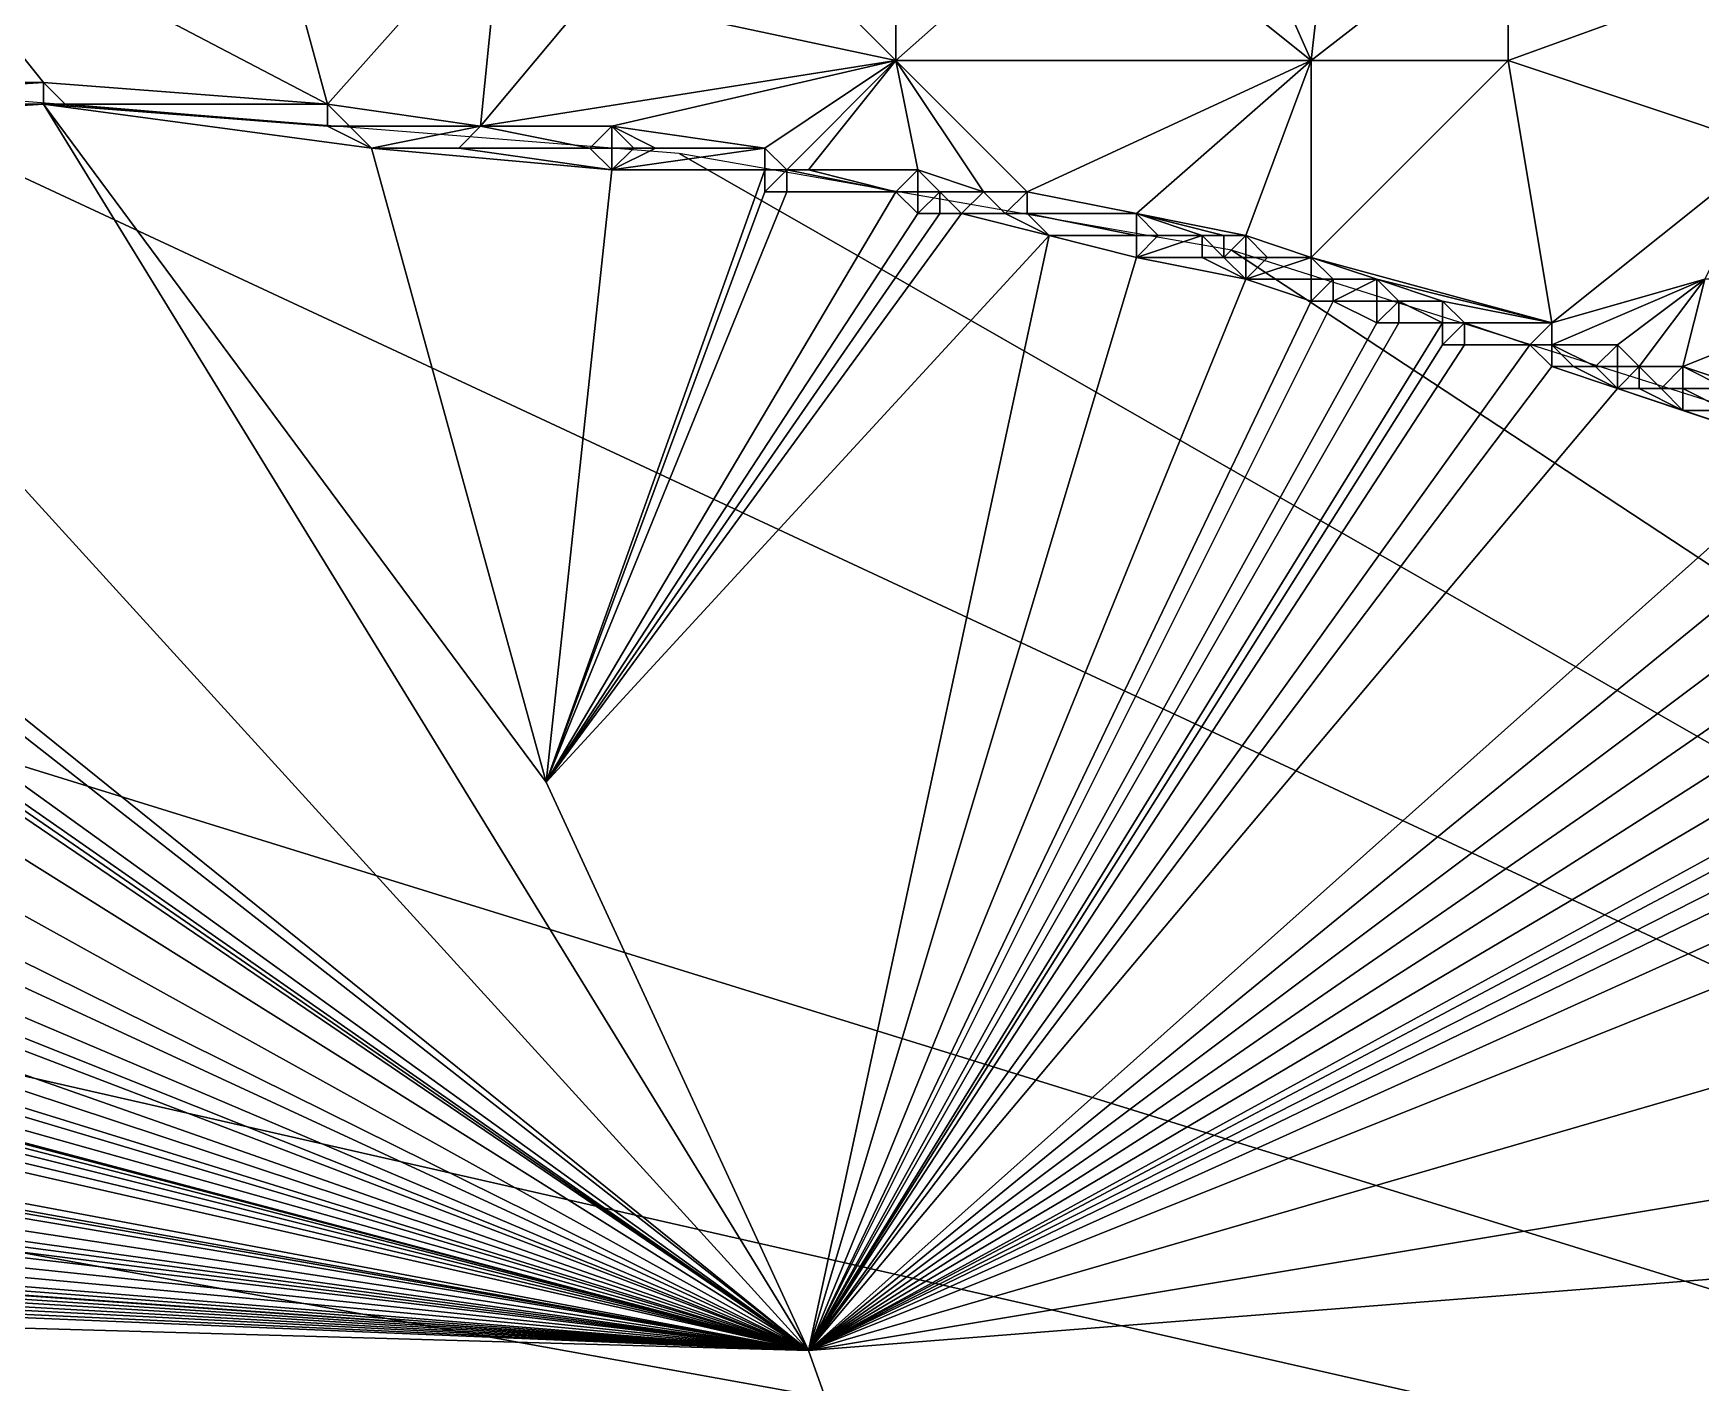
# Model space of a CAD drawing. Header units: metres. Extents: x -1103 to 901, y -902 to 905.
# Drawn here: x 133.1 to 285.6, y 27.1 to 150.5 of the extents above; entities that cross this region are included whole.
import ezdxf

# ---------------------------------------------------------------- set-up
doc = ezdxf.new("R2010")
doc.units = ezdxf.units.M
for name, color, linetype in [('OSM_TERRAIN', 3, 'CONTINUOUS'), ('OSM_WATER_OUTLINES', 4, 'CONTINUOUS'), ('OSM_WATER_SURFACE', 5, 'CONTINUOUS')]:
    doc.layers.add(name, color=color, linetype=linetype)

msp = doc.modelspace()

# ---------------------------------------------------------------- linework, layer by layer
at = {"layer": 'OSM_TERRAIN'}
for points in [[(194, 166, 7.25), (212, 148, 7.38), (212, 176, 8.72)], [(212, 148, 7.38), (230, 164, 10.25), (212, 176, 8.72)], [(134, 146, 6.87), (118, 166, 10.04), (102, 146, 7.68)], [(134, 146, 6.87), (160, 144, 5.51), (118, 166, 10.04)], [(118, 166, 10.04), (160, 144, 5.51), (154, 166, 8.23)], [(160, 144, 5.51), (176, 162, 7.37), (154, 166, 8.23)], [(212, 148, 7.38), (194, 166, 7.25), (184, 154, 6.35)], [(250, 148, 13.19), (242, 166, 12.79), (230, 164, 10.25)], [(242, 166, 12.79), (250, 148, 13.19), (252, 166, 14.08)], [(252, 166, 14.08), (250, 148, 13.19), (268, 162, 14.84)], [(212, 148, 7.38), (250, 148, 13.19), (230, 164, 10.25)], [(160, 144, 5.51), (174, 142, 5.1), (176, 162, 7.37)], [(174, 142, 5.1), (184, 154, 6.35), (176, 162, 7.37)], [(250, 148, 13.19), (268, 148, 14.06), (268, 162, 14.84)], [(268, 148, 14.06), (290, 156, 14.56), (268, 162, 14.84)], [(268, 148, 14.06), (292, 140, 13.55), (290, 156, 14.56)], [(174, 142, 5.1), (212, 148, 7.38), (184, 154, 6.35)], [(174, 142, 5.1), (186, 142, 5.73), (212, 148, 7.38)], [(200, 140, 6.62), (212, 148, 7.38), (186, 142, 5.73)], [(200, 140, 6.62), (202, 138, 6.82), (212, 148, 7.38)], [(202, 138, 6.82), (204, 138, 6.97), (212, 148, 7.38)], [(204, 138, 6.97), (214, 138, 7.86), (212, 148, 7.38)], [(212, 148, 7.38), (214, 138, 7.86), (220, 136, 8.53)], [(220, 136, 8.53), (224, 136, 8.94), (212, 148, 7.38)], [(212, 148, 7.38), (224, 136, 8.94), (250, 148, 13.19)], [(234, 134, 9.79), (250, 148, 13.19), (224, 136, 8.94)], [(234, 134, 9.79), (244, 132, 10.41), (250, 148, 13.19)], [(244, 132, 10.41), (250, 130, 10.52), (250, 148, 13.19)], [(250, 130, 10.52), (272, 124, 10.81), (268, 148, 14.06)], [(250, 130, 10.52), (268, 148, 14.06), (250, 148, 13.19)], [(272, 124, 10.81), (292, 140, 13.55), (268, 148, 14.06)], [(102, 144), (134, 144), (134, 146, 6.87)], [(102, 144), (134, 146, 6.87), (102, 146, 7.68)], [(134, 144), (136, 144, 6.54), (134, 146, 6.87)], [(136, 144, 6.54), (160, 144, 5.51), (134, 146, 6.87)], [(204, 30), (134, 144), (102, 142)], [(102, 142), (134, 144), (102, 144)], [(204, 30), (180, 82), (134, 144)], [(134, 144), (180, 82), (164, 140)], [(134, 144), (164, 140), (160, 142)], [(134, 144), (160, 142), (136, 144, 6.54)], [(160, 142), (160, 144, 5.51), (136, 144, 6.54)], [(160, 142), (162, 142, 5.3), (160, 144, 5.51)], [(162, 142, 5.3), (174, 142, 5.1), (160, 144, 5.51)], [(204, 30), (102, 142), (70, 138)], [(164, 140), (162, 142, 5.3), (160, 142)], [(164, 140), (174, 142, 5.1), (162, 142, 5.3)], [(164, 140), (172, 140), (174, 142, 5.1)], [(172, 140), (184, 140), (174, 142, 5.1)], [(184, 140), (186, 142, 5.73), (174, 142, 5.1)], [(184, 140), (186, 140, 5.73), (186, 142, 5.73)], [(186, 140, 5.73), (188, 140, 5.84), (186, 142, 5.73)], [(188, 140, 5.84), (190, 140, 5.95), (186, 142, 5.73)], [(190, 140, 5.95), (200, 140, 6.62), (186, 142, 5.73)], [(180, 82), (186, 138), (164, 140)], [(186, 138), (172, 140), (164, 140)], [(186, 138), (184, 140), (172, 140)], [(186, 138), (186, 140, 5.73), (184, 140)], [(186, 138), (188, 140, 5.84), (186, 140, 5.73)], [(186, 138), (190, 140, 5.95), (188, 140, 5.84)], [(186, 138), (200, 138), (200, 140, 6.62)], [(186, 138), (200, 140, 6.62), (190, 140, 5.95)], [(200, 138), (202, 138, 6.82), (200, 140, 6.62)], [(272, 124, 10.81), (286, 128, 11.98), (292, 140, 13.55)], [(204, 30), (54, 138), (52, 136)], [(204, 30), (66, 138), (54, 138)], [(204, 30), (70, 138), (66, 138)], [(180, 82), (200, 136), (200, 138)], [(180, 82), (200, 138), (186, 138)], [(200, 136), (202, 136), (202, 138, 6.82)], [(200, 136), (202, 138, 6.82), (200, 138)], [(202, 136), (212, 136), (202, 138, 6.82)], [(212, 136), (204, 138, 6.97), (202, 138, 6.82)], [(212, 136), (214, 138, 7.86), (204, 138, 6.97)], [(212, 136), (214, 136, 7.93), (214, 138, 7.86)], [(214, 136, 7.93), (216, 136, 8.13), (214, 138, 7.86)], [(216, 136, 8.13), (220, 136, 8.53), (214, 138, 7.86)], [(38, 134), (204, 30), (48, 136)], [(204, 30), (50, 136), (48, 136)], [(204, 30), (52, 136), (50, 136)], [(180, 82), (214, 134), (212, 136)], [(180, 82), (202, 136), (200, 136)], [(180, 82), (212, 136), (202, 136)], [(214, 134), (214, 136, 7.93), (212, 136)], [(214, 134), (216, 134), (216, 136, 8.13)], [(214, 134), (216, 136, 8.13), (214, 136, 7.93)], [(216, 134), (218, 134), (216, 136, 8.13)], [(218, 134), (220, 136, 8.53), (216, 136, 8.13)], [(218, 134), (222, 134), (220, 136, 8.53)], [(222, 134), (224, 136, 8.94), (220, 136, 8.53)], [(222, 134), (224, 134, 8.89), (224, 136, 8.94)], [(224, 134, 8.89), (234, 134, 9.79), (224, 136, 8.94)], [(38, 134), (20, 132), (204, 30)], [(226, 132), (218, 134), (180, 82)], [(180, 82), (216, 134), (214, 134)], [(180, 82), (218, 134), (216, 134)], [(218, 134), (226, 132), (222, 134)], [(226, 132), (224, 134, 8.89), (222, 134)], [(226, 132), (234, 132), (224, 134, 8.89)], [(234, 132), (234, 134, 9.79), (224, 134, 8.89)], [(234, 132), (236, 132, 9.78), (234, 134, 9.79)], [(236, 132, 9.78), (240, 132, 10.1), (234, 134, 9.79)], [(240, 132, 10.1), (242, 132, 10.26), (234, 134, 9.79)], [(242, 132, 10.26), (244, 132, 10.41), (234, 134, 9.79)], [(20, 132), (2, 130), (204, 30)], [(204, 30), (226, 132), (180, 82)], [(204, 30), (234, 130), (226, 132)], [(234, 130), (234, 132), (226, 132)], [(234, 130), (236, 132, 9.78), (234, 132)], [(234, 130), (240, 130), (240, 132, 10.1)], [(234, 130), (240, 132, 10.1), (236, 132, 9.78)], [(240, 130), (242, 130), (240, 132, 10.1)], [(242, 130), (242, 132, 10.26), (240, 132, 10.1)], [(242, 130), (244, 130), (244, 132, 10.41)], [(242, 130), (244, 132, 10.41), (242, 132, 10.26)], [(244, 130), (246, 130, 10.27), (244, 132, 10.41)], [(246, 130, 10.27), (250, 130, 10.52), (244, 132, 10.41)], [(204, 30), (-12, 130), (-22, 126)], [(-12, 130), (204, 30), (2, 130)], [(204, 30), (244, 128), (234, 130)], [(244, 128), (240, 130), (234, 130)], [(244, 128), (242, 130), (240, 130)], [(244, 128), (244, 130), (242, 130)], [(244, 128), (246, 130, 10.27), (244, 130)], [(244, 128), (250, 128), (250, 130, 10.52)], [(244, 128), (250, 130, 10.52), (246, 130, 10.27)], [(250, 128), (252, 128, 10.34), (250, 130, 10.52)], [(252, 128, 10.34), (256, 128, 10.55), (250, 130, 10.52)], [(256, 128, 10.55), (272, 124, 10.81), (250, 130, 10.52)], [(204, 30), (250, 126), (244, 128)], [(250, 126), (250, 128), (244, 128)], [(250, 126), (252, 126), (252, 128, 10.34)], [(250, 126), (252, 128, 10.34), (250, 128)], [(252, 126), (256, 126), (256, 128, 10.55)], [(252, 126), (256, 128, 10.55), (252, 128, 10.34)], [(256, 126), (258, 126, 10.45), (256, 128, 10.55)], [(258, 126, 10.45), (262, 126, 10.64), (256, 128, 10.55)], [(256, 128, 10.55), (262, 126, 10.64), (272, 124, 10.81)], [(272, 122, 10.55), (286, 128, 11.98), (272, 124, 10.81)], [(278, 122, 10.69), (286, 128, 11.98), (272, 122, 10.55)], [(278, 122, 10.69), (280, 120, 10.38), (286, 128, 11.98)], [(284, 120, 10.42), (286, 128, 11.98), (280, 120, 10.38)], [(290, 118, 10.03), (304, 128, 12.12), (284, 120, 10.42)], [(284, 120, 10.42), (304, 128, 12.12), (286, 128, 11.98)], [(204, 30), (-22, 126), (-32, 124)], [(204, 30), (252, 126), (250, 126)], [(204, 30), (256, 124), (252, 126)], [(256, 124), (256, 126), (252, 126)], [(256, 124), (258, 124), (258, 126, 10.45)], [(256, 124), (258, 126, 10.45), (256, 126)], [(258, 124), (262, 124), (258, 126, 10.45)], [(262, 124), (262, 126, 10.64), (258, 126, 10.45)], [(262, 124), (264, 124, 10.51), (262, 126, 10.64)], [(262, 126, 10.64), (264, 124, 10.51), (272, 124, 10.81)], [(-52, 120), (204, 30), (-42, 124)], [(-42, 124), (204, 30), (-32, 124)], [(204, 30), (258, 124), (256, 124)], [(204, 30), (262, 124), (258, 124)], [(204, 30), (262, 122), (262, 124)], [(262, 122), (264, 122), (264, 124, 10.51)], [(262, 122), (264, 124, 10.51), (262, 124)], [(264, 122), (270, 122), (264, 124, 10.51)], [(270, 122), (272, 124, 10.81), (264, 124, 10.51)], [(270, 122), (272, 122, 10.55), (272, 124, 10.81)], [(204, 30), (272, 120), (270, 122)], [(204, 30), (264, 122), (262, 122)], [(204, 30), (270, 122), (264, 122)], [(272, 120), (272, 122, 10.55), (270, 122)], [(272, 120), (274, 120), (272, 122, 10.55)], [(274, 120), (276, 120), (272, 122, 10.55)], [(276, 120), (278, 122, 10.69), (272, 122, 10.55)], [(276, 120), (278, 120, 10.36), (278, 122, 10.69)], [(278, 120, 10.36), (280, 120, 10.38), (278, 122, 10.69)], [(204, 30), (-52, 120), (-62, 118)], [(278, 118), (272, 120), (204, 30)], [(278, 118), (274, 120), (272, 120)], [(278, 118), (276, 120), (274, 120)], [(278, 118), (278, 120, 10.36), (276, 120)], [(278, 118), (280, 118), (280, 120, 10.38)], [(278, 118), (280, 120, 10.38), (278, 120, 10.36)], [(280, 118), (282, 118), (280, 120, 10.38)], [(282, 118), (284, 120, 10.42), (280, 120, 10.38)], [(282, 118), (284, 118, 10.03), (284, 120, 10.42)], [(284, 118, 10.03), (288, 118, 10.03), (284, 120, 10.42)], [(288, 118, 10.03), (290, 118, 10.03), (284, 120, 10.42)], [(-74, 116), (204, 30), (-62, 118)], [(204, 30), (296, 112), (278, 118)], [(296, 112), (284, 116), (278, 118)], [(284, 116), (280, 118), (278, 118)], [(284, 116), (282, 118), (280, 118)], [(284, 116), (284, 118, 10.03), (282, 118)], [(284, 116), (288, 116), (284, 118, 10.03)], [(288, 116), (288, 118, 10.03), (284, 118, 10.03)], [(204, 30), (-74, 116), (-78, 114)], [(296, 112), (290, 114), (284, 116)], [(284, 116), (290, 114), (288, 116)], [(204, 30), (-78, 114), (-88, 112)], [(204, 30), (-88, 112), (-98, 110)], [(204, 30), (302, 110), (296, 112)], [(-108, 108), (204, 30), (-106, 110)], [(204, 30), (-100, 110), (-106, 110)], [(204, 30), (-98, 110), (-100, 110)], [(204, 30), (308, 108), (302, 110)], [(204, 30), (-108, 108), (-114, 106)], [(308, 108), (204, 30), (314, 106)], [(-122, 104), (204, 30), (-114, 106)], [(204, 30), (320, 104), (314, 106)], [(204, 30), (-122, 104), (-148, 96)], [(204, 30), (326, 102), (320, 104)], [(204, 30), (332, 100), (326, 102)], [(204, 30), (338, 98), (336, 100)], [(204, 30), (336, 100), (332, 100)], [(204, 30), (340, 96), (338, 98)], [(204, 30), (-148, 96), (-154, 94)], [(346, 94), (340, 96), (204, 30)], [(-164, 92), (204, 30), (-162, 94)], [(204, 30), (-154, 94), (-162, 94)], [(354, 90), (346, 94), (204, 30)], [(-176, 88), (204, 30), (-164, 92)], [(204, 30), (376, 80), (354, 90)], [(204, 30), (-176, 88), (-184, 84)], [(204, 30), (-184, 84), (-190, 82)], [(-196, 80), (204, 30), (-190, 82)], [(-202, 78), (204, 30), (-196, 80)], [(204, 30), (408, 64), (376, 80)], [(-214, 74), (204, 30), (-202, 78)], [(204, 30), (-214, 74), (-226, 70)], [(204, 30), (-226, 70), (-238, 66)], [(204, 30), (-238, 66), (-244, 64)], [(-250, 62), (204, 30), (-244, 64)], [(432, 48), (408, 64), (204, 30)], [(204, 30), (-254, 62), (-256, 60)], [(204, 30), (-250, 62), (-254, 62)], [(-258, 58), (204, 30), (-256, 60)], [(-264, 56), (204, 30), (-258, 58)], [(204, 30), (-264, 56), (-266, 54)], [(-274, 52), (204, 30), (-266, 54)], [(-274, 50), (204, 30), (-274, 52)], [(-288, 44), (204, 30), (-274, 50)], [(284, -194), (432, 48), (204, 30)], [(284, -194), (472, -26), (432, 48)], [(284, -194), (-288, 44), (-304, 36)], [(-288, 44), (284, -194), (204, 30)], [(-322, 26), (284, -194), (-304, 36)]]:
    msp.add_3dface(points, dxfattribs=at)
at = {"layer": 'OSM_WATER_OUTLINES'}
msp.add_polyline3d([(497.17, -51.58, 1), (495.32, -47.39, 1), (494.86, -44.88, 1), (494.69, -43.04, 1), (493.24, -41.5, 1), (480.31, -38.81, 1), (478.71, -37.59, 1), (475.85, -29.94, 1), (476.48, -23.24, 1), (478.56, -22.35, 1), (490.66, -14.4, 1), (492.77, -9.79, 1), (491.86, -4.14, 1), (486.96, 6.03, 1), (423.27, 58.64, 1), (358.78, 90.75, 1), (324.68, 104.74, 1), (242.71, 130.65, 1), (192.16, 139.49, 1), (114.19, 145.68, 1)], dxfattribs=at)
at = {"layer": 'OSM_WATER_SURFACE'}
for points in [[(476.48, -23.24, 1), (114.19, 145.68, 1), (-16.41, 129.48, 1)], [(476.48, -23.24, 1), (192.16, 139.49, 1), (114.19, 145.68, 1)], [(476.48, -23.24, 1), (242.71, 130.65, 1), (192.16, 139.49, 1)], [(476.48, -23.24, 1), (324.68, 104.74, 1), (242.71, 130.65, 1)], [(476.48, -23.24, 1), (-16.41, 129.48, 1), (-108.48, 109.89, 1)], [(476.48, -23.24, 1), (-108.48, 109.89, 1), (-166.29, 92.81, 1)], [(476.48, -23.24, 1), (-166.29, 92.81, 1), (-252.57, 62.77, 1)], [(476.48, -23.24, 1), (-252.57, 62.77, 1), (-313.35, 34.49, 1)], [(476.48, -23.24, 1), (-313.35, 34.49, 1), (-380.94, -9.25, 1)]]:
    msp.add_3dface(points, dxfattribs=at)

doc.saveas('drawing.dxf')
